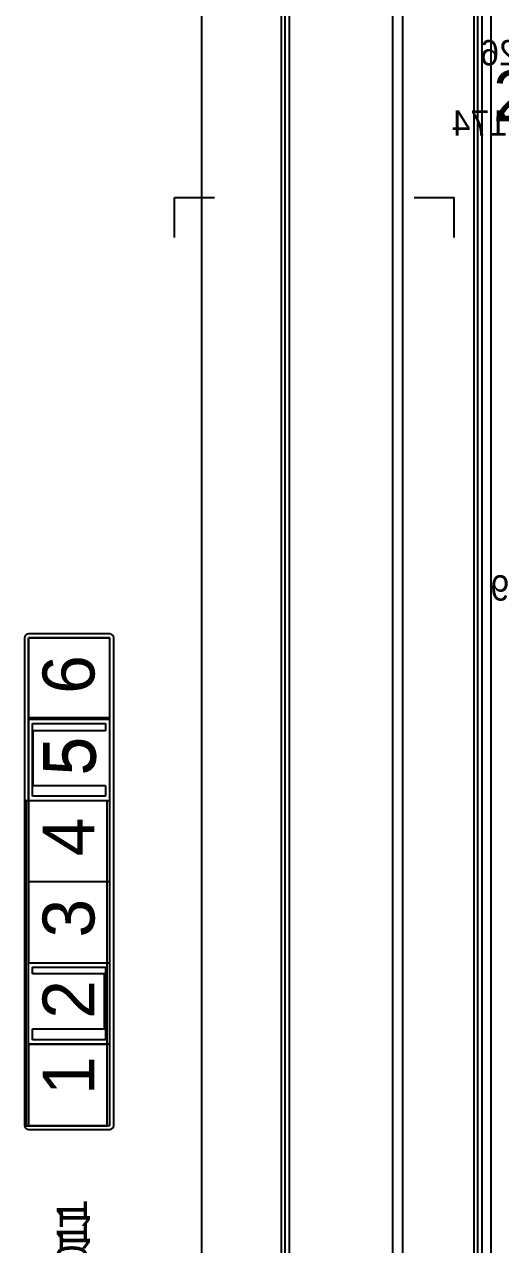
# Model space of a CAD drawing. Extents: x 28 to 300, y 18 to 330.
# Drawn here: x 126.24 to 138.17, y 145.92 to 176.44 of the extents above; entities that cross this region are included whole.
import ezdxf

# ---------------------------------------------------------------- set-up
doc = ezdxf.new("R2010")
doc.units = 0
for name, color, linetype in [('BOTTOMLAYER', 5, 'CONTINUOUS'), ('BOTTOMOVERLAY', 54, 'CONTINUOUS'), ('INTERNALPLANE1', 76, 'CONTINUOUS'), ('INTERNALPLANE6', 136, 'CONTINUOUS'), ('MECHANICAL11', 56, 'CONTINUOUS'), ('MIDLAYER1', 16, 'CONTINUOUS'), ('MIDLAYER3', 90, 'CONTINUOUS'), ('TOPLAYER', 1, 'CONTINUOUS')]:
    doc.layers.add(name, color=color, linetype=linetype)

msp = doc.modelspace()

# ---------------------------------------------------------------- linework, layer by layer
at = {"layer": 'BOTTOMLAYER'}
for p, q in [((126.347, 159.061), (126.347, 161.093)), ((126.347, 161.093), (128.379, 161.093)), ((128.379, 159.061), (128.379, 161.093)), ((126.347, 159.061), (128.379, 159.061))]:
    msp.add_line(p, q, dxfattribs=at)
at = {"layer": 'BOTTOMOVERLAY'}
for p, q in [((130, 171.11), (130, 172.11)), ((130, 172.11), (131, 172.11)), ((136, 172.11), (137, 172.11)), ((137, 171.11), (137, 172.11))]:
    msp.add_line(p, q, dxfattribs=at)
at = {"layer": 'INTERNALPLANE1'}
for p, q in [((132.67, 182.773), (132.67, 131.925)), ((132.773, 131.884), (132.773, 182.773)), ((132.877, 131.884), (132.877, 182.73)), ((137.496, 178.701), (137.496, 127.893)), ((137.599, 127.85), (137.599, 178.701)), ((137.703, 127.85), (137.703, 178.658)), ((126.307, 161.189), (126.273, 161.166)), ((126.347, 161.196), (126.307, 161.189)), ((128.379, 161.196), (126.347, 161.196)), ((128.418, 161.189), (128.379, 161.196)), ((128.452, 161.166), (128.418, 161.189)), ((126.251, 161.133), (126.243, 161.093)), ((126.243, 161.093), (126.243, 159.061)), ((126.273, 161.166), (126.251, 161.133)), ((126.347, 161.093), (128.379, 161.093)), ((126.347, 153.092), (126.347, 161.093)), ((126.347, 159.061), (126.347, 161.093)), ((126.347, 161.093), (128.379, 161.093)), ((126.347, 161.093), (126.347, 159.102)), ((128.379, 161.093), (126.347, 161.093)), ((128.379, 148.901), (128.379, 161.093)), ((128.379, 159.061), (128.379, 161.093)), ((128.379, 159.102), (128.379, 161.093)), ((128.474, 161.133), (128.452, 161.166)), ((128.482, 161.093), (128.474, 161.133)), ((128.482, 148.901), (128.482, 161.093)), ((126.243, 159.061), (126.243, 157.029)), ((126.347, 159.102), (128.379, 159.102)), ((126.347, 159.061), (128.379, 159.061)), ((126.45, 157.132), (126.45, 158.957)), ((126.45, 158.957), (128.275, 158.957)), ((128.275, 158.774), (126.454, 158.774)), ((126.454, 158.774), (126.454, 157.4)), ((128.275, 158.957), (128.275, 158.774)), ((126.454, 157.4), (128.275, 157.4)), ((128.275, 157.4), (128.275, 157.132)), ((126.243, 157.029), (126.243, 157.029)), ((126.243, 157.029), (126.243, 153.092)), ((126.281, 157.019), (126.281, 148.891)), ((128.313, 157.019), (126.281, 157.019)), ((126.347, 157.029), (128.379, 157.029)), ((126.347, 154.997), (126.347, 157.029)), ((128.275, 157.132), (126.45, 157.132)), ((128.313, 148.891), (128.313, 157.019)), ((128.379, 154.997), (128.379, 157.029)), ((126.347, 154.997), (128.379, 154.997)), ((126.347, 154.997), (128.379, 154.997)), ((126.347, 152.965), (126.347, 154.997)), ((128.379, 152.965), (128.379, 154.997)), ((126.243, 153.092), (126.243, 152.965)), ((126.243, 152.965), (126.243, 152.838)), ((126.347, 152.838), (126.347, 153.092)), ((126.347, 150.933), (126.347, 152.965)), ((126.347, 152.965), (128.379, 152.965)), ((126.347, 152.965), (128.379, 152.965)), ((128.379, 150.933), (128.379, 152.965)), ((126.243, 152.838), (126.243, 150.933)), ((126.243, 150.933), (126.243, 148.901)), ((126.347, 150.933), (128.379, 150.933)), ((126.347, 148.901), (126.347, 150.933)), ((126.347, 148.901), (126.347, 150.933)), ((126.347, 150.933), (128.379, 150.933)), ((128.379, 148.901), (128.379, 150.933)), ((126.243, 148.901), (126.251, 148.861)), ((126.251, 148.861), (126.273, 148.828)), ((126.273, 148.828), (126.307, 148.805)), ((126.281, 148.891), (128.313, 148.891)), ((126.307, 148.805), (126.347, 148.797)), ((126.347, 148.901), (128.379, 148.901)), ((126.347, 148.901), (128.379, 148.901)), ((126.347, 148.797), (128.379, 148.797)), ((128.379, 148.797), (128.418, 148.805)), ((128.418, 148.805), (128.452, 148.828)), ((128.452, 148.828), (128.474, 148.861)), ((128.474, 148.861), (128.482, 148.901))]:
    msp.add_line(p, q, dxfattribs=at)
at = {"layer": 'INTERNALPLANE6'}
for p, q in [((126.307, 161.189), (126.273, 161.166)), ((126.347, 161.196), (126.307, 161.189)), ((128.379, 161.196), (126.347, 161.196)), ((128.418, 161.189), (128.379, 161.196)), ((128.452, 161.166), (128.418, 161.189)), ((126.251, 161.133), (126.243, 161.093)), ((126.243, 161.093), (126.243, 153.092)), ((126.273, 161.166), (126.251, 161.133)), ((126.347, 161.093), (128.379, 161.093)), ((126.347, 153.092), (126.347, 161.093)), ((126.347, 161.093), (126.347, 152.965)), ((128.379, 161.093), (126.347, 161.093)), ((128.379, 148.901), (128.379, 161.093)), ((128.379, 152.965), (128.379, 161.093)), ((128.474, 161.133), (128.452, 161.166)), ((128.482, 161.093), (128.474, 161.133)), ((128.482, 148.901), (128.482, 161.093)), ((126.243, 153.092), (126.243, 152.965)), ((126.243, 152.965), (126.243, 152.838)), ((126.347, 152.838), (126.347, 153.092)), ((126.347, 150.933), (126.347, 152.965)), ((126.347, 152.965), (128.379, 152.965)), ((126.347, 152.965), (128.379, 152.965)), ((128.379, 150.933), (128.379, 152.965)), ((126.243, 152.838), (126.243, 150.933)), ((126.45, 152.688), (126.45, 152.861)), ((126.45, 152.861), (128.275, 152.861)), ((128.252, 152.688), (126.45, 152.688)), ((128.252, 151.314), (128.252, 152.688)), ((128.275, 152.861), (128.275, 151.036)), ((126.45, 151.036), (126.45, 151.314)), ((126.45, 151.314), (128.252, 151.314)), ((126.243, 150.933), (126.243, 148.901)), ((126.347, 150.933), (128.379, 150.933)), ((126.347, 148.901), (126.347, 150.933)), ((126.347, 150.933), (126.347, 148.901)), ((128.379, 150.933), (126.347, 150.933)), ((128.275, 151.036), (126.45, 151.036)), ((128.379, 148.901), (128.379, 150.933)), ((126.243, 148.901), (126.251, 148.861)), ((126.251, 148.861), (126.273, 148.828)), ((126.273, 148.828), (126.307, 148.805)), ((126.307, 148.805), (126.347, 148.797)), ((126.347, 148.901), (128.379, 148.901)), ((126.347, 148.901), (128.379, 148.901)), ((126.347, 148.797), (128.379, 148.797)), ((128.379, 148.797), (128.418, 148.805)), ((128.418, 148.805), (128.452, 148.828)), ((128.452, 148.828), (128.474, 148.861)), ((128.474, 148.861), (128.482, 148.901))]:
    msp.add_line(p, q, dxfattribs=at)
at = {"layer": 'MIDLAYER1'}
for p, q in [((135.466, 134.107), (135.466, 184.25)), ((135.72, 134.002), (135.72, 184.145)), ((126.347, 154.997), (128.379, 154.997)), ((126.347, 152.965), (126.347, 154.997)), ((128.379, 152.965), (128.379, 154.997)), ((126.347, 152.965), (128.379, 152.965))]:
    msp.add_line(p, q, dxfattribs=at)
at = {"layer": 'MIDLAYER3'}
for p, q in [((130.683, 130.937), (130.683, 194.488)), ((137.922, 194.488), (137.922, 134.112)), ((126.347, 157.029), (128.379, 157.029)), ((126.347, 154.997), (126.347, 157.029)), ((128.379, 154.997), (128.379, 157.029)), ((126.347, 154.997), (128.379, 154.997))]:
    msp.add_line(p, q, dxfattribs=at)
at = {"layer": 'TOPLAYER'}
for p, q in [((126.347, 148.901), (126.347, 150.933)), ((126.347, 150.933), (128.379, 150.933)), ((128.379, 148.901), (128.379, 150.933)), ((126.347, 148.901), (128.379, 148.901))]:
    msp.add_line(p, q, dxfattribs=at)

# ---------------------------------------------------------------- texts
at = {"layer": 'BOTTOMLAYER'}
msp.add_text('6', height=1.3, rotation=90, dxfattribs=at).set_placement((127.998, 159.696))
at = {"layer": 'BOTTOMLAYER', "text_generation_flag": 2}
msp.add_text('GK/MC/TW/EB/PAS 2011', height=0.762, rotation=270, dxfattribs=at).set_placement((127.127, 135.128))
at = {"layer": 'BOTTOMOVERLAY', "text_generation_flag": 2}
msp.add_text('R426', height=0.635, dxfattribs=at).set_placement((139.687, 175.419))
for s, p in [('C174', (138.968, 173.658)), ('C69', (139.471, 162.027))]:
    msp.add_text(s, height=0.635, rotation=360, dxfattribs=at).set_placement(p)
at = {"layer": 'INTERNALPLANE1'}
for p in [(128.008, 157.654), (128.033, 157.654)]:
    msp.add_text('5', height=1.3, rotation=90, dxfattribs=at).set_placement(p)
at = {"layer": 'INTERNALPLANE6'}
msp.add_text('2', height=1.3, rotation=90, dxfattribs=at).set_placement((127.998, 151.568))
at = {"layer": 'MECHANICAL11'}
msp.add_text('2.0', height=1.27, dxfattribs=at).set_placement((137.976, 174.018))
at = {"layer": 'MIDLAYER1'}
msp.add_text('3', height=1.3, rotation=90, dxfattribs=at).set_placement((127.998, 153.6))
at = {"layer": 'MIDLAYER3'}
msp.add_text('4', height=1.3, rotation=90, dxfattribs=at).set_placement((127.998, 155.632))
at = {"layer": 'TOPLAYER'}
for s, height, p in [('1', 1.3, (127.998, 149.663)), ('GK/MC/TW/EB/PAS 2011', 0.762, (127.813, 135.331))]:
    msp.add_text(s, height=height, rotation=90, dxfattribs=at).set_placement(p)

doc.saveas('drawing.dxf')
